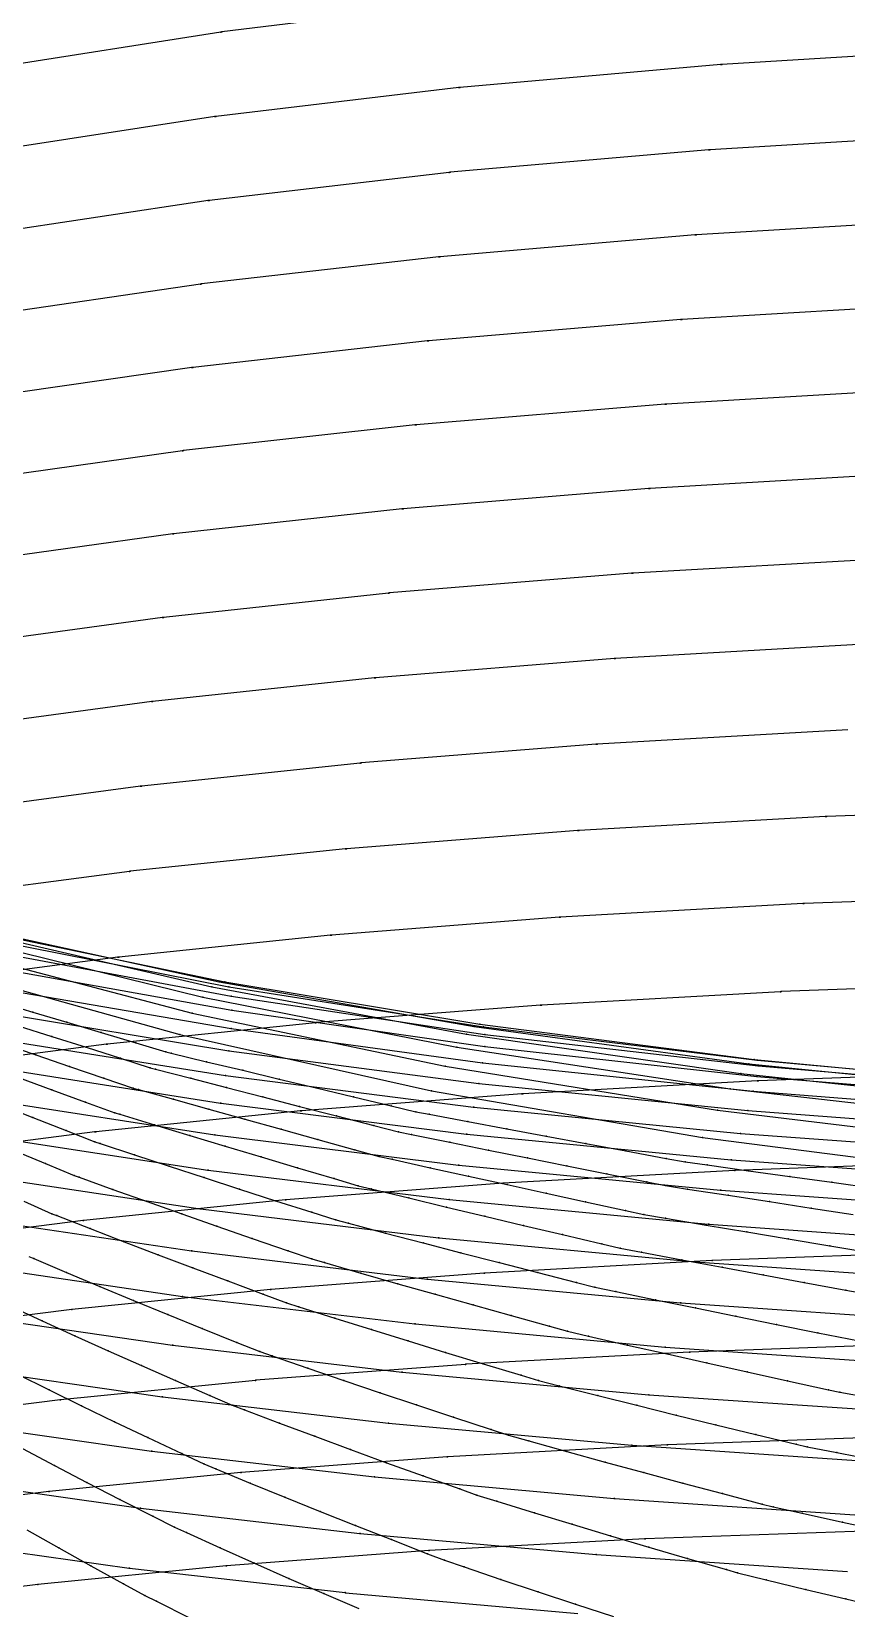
# Model space of a CAD drawing. Extents: x 0 to 4.67, y -4.5 to 1.66.
# Drawn here: x 0.539 to 0.894, y -0.844 to -0.155 of the extents above; entities that cross this region are included whole.
import ezdxf

# ---------------------------------------------------------------- set-up
doc = ezdxf.new("R2010")
doc.units = 0
doc.layers.get('0').update_dxf_attribs({"linetype": 'CONTINUOUS'})

msp = doc.modelspace()

# ---------------------------------------------------------------- linework, layer by layer
at = {"color": 4}
for points in [[(0.08468, -0.10559), (0.06735, -0.16247), (0.06101, -0.20433), (0.0668, -0.25372), (0.08413, -0.30535), (0.11291, -0.34604), (0.15303, -0.38601), (0.20414, -0.42372), (0.26643, -0.45894), (0.33914, -0.49176), (0.42211, -0.52169), (0.51491, -0.54854), (0.61714, -0.57232), (0.72823, -0.59295), (0.84774, -0.6101), (0.97502, -0.62365), (1.10951, -0.63331), (1.25053, -0.63874), (1.39739, -0.6397), (1.54944, -0.636)], [(0.06222, -0.12384), (0.05592, -0.1708), (0.06168, -0.22622), (0.07889, -0.28416), (0.10748, -0.32981), (0.14736, -0.37466), (0.19814, -0.41697), (0.26003, -0.4565), (0.33228, -0.49332), (0.41472, -0.52691), (0.50693, -0.55704), (0.6085, -0.58372), (0.71889, -0.60687), (0.83764, -0.62611), (0.9641, -0.64131), (1.09774, -0.65215), (1.23786, -0.65825), (1.38378, -0.65932), (1.53486, -0.65517), (1.69038, -0.6457)], [(0.08725, -0.12888), (0.06991, -0.18266), (0.06356, -0.22222), (0.06935, -0.26892), (0.0867, -0.31773), (0.11551, -0.3562), (0.15569, -0.39398), (0.20686, -0.42963), (0.26922, -0.46293), (0.34202, -0.49396), (0.42508, -0.52225), (0.518, -0.54764), (0.62034, -0.57012), (0.73157, -0.58962), (0.85122, -0.60583), (0.97865, -0.61864), (1.1133, -0.62777), (1.25449, -0.63291), (1.40152, -0.63382), (1.55375, -0.63032)], [(0.21637, -0.13016), (0.16563, -0.16092), (0.1258, -0.19309), (0.09723, -0.22605), (0.08003, -0.26949), (0.07373, -0.30146), (0.07948, -0.33918), (0.09668, -0.37861), (0.12525, -0.40969), (0.16508, -0.44022), (0.21582, -0.46901), (0.27765, -0.49591), (0.34984, -0.52098), (0.4322, -0.54383), (0.52433, -0.56434), (0.62581, -0.5825), (0.7361, -0.59826), (0.85473, -0.61135), (0.98108, -0.6217), (1.11459, -0.62908), (1.25459, -0.63323), (1.40037, -0.63396), (1.55132, -0.63113)], [(0.16346, -0.13257), (0.12346, -0.16643), (0.09478, -0.20114), (0.07751, -0.24688), (0.07119, -0.28053), (0.07696, -0.32024), (0.09423, -0.36176), (0.12291, -0.39447), (0.16291, -0.42661), (0.21385, -0.45693), (0.27593, -0.48525), (0.34841, -0.51164), (0.4311, -0.53571), (0.5236, -0.5573), (0.62549, -0.57642), (0.73622, -0.59301), (0.85533, -0.60679), (0.98219, -0.61769), (1.11624, -0.62545), (1.2568, -0.62982), (1.40317, -0.63059), (1.55472, -0.62762)], [(0.27968, -0.13257), (0.21817, -0.16021), (0.1677, -0.18947), (0.12807, -0.22007), (0.09965, -0.25142), (0.08254, -0.29274), (0.07628, -0.32314), (0.082, -0.35902), (0.09911, -0.39652), (0.12753, -0.42607), (0.16715, -0.45511), (0.21763, -0.4825), (0.27914, -0.50808), (0.35095, -0.53192), (0.43288, -0.55366), (0.52453, -0.57317), (0.62548, -0.59044), (0.73519, -0.60542), (0.85321, -0.61788), (0.9789, -0.62772), (1.11172, -0.63473), (1.25098, -0.63868), (1.39601, -0.63938), (1.54617, -0.63669)], [(0.06479, -0.14287), (0.05847, -0.18719), (0.06424, -0.23949), (0.08153, -0.29416), (0.11023, -0.33724), (0.15025, -0.37956), (0.20124, -0.41948), (0.26336, -0.45678), (0.33589, -0.49152), (0.41865, -0.52322), (0.51122, -0.55165), (0.61319, -0.57683), (0.724, -0.59867), (0.84321, -0.61682), (0.97016, -0.63117), (1.10431, -0.6414), (1.24498, -0.64715), (1.39146, -0.64816), (1.54313, -0.64425), (1.69924, -0.63531)], [(0.12106, -0.14007), (0.0923, -0.17666), (0.07498, -0.22487), (0.06864, -0.26035), (0.07443, -0.30221), (0.09175, -0.34598), (0.12051, -0.38046), (0.16062, -0.41435), (0.2117, -0.44631), (0.27395, -0.47616), (0.34663, -0.50398), (0.42956, -0.52935), (0.52231, -0.55211), (0.62448, -0.57227), (0.73552, -0.58975), (0.85497, -0.60429), (0.98218, -0.61577), (1.1166, -0.62396), (1.25755, -0.62857), (1.40433, -0.62938), (1.5563, -0.62624)], [(0.35229, -0.13976), (0.28093, -0.16406), (0.21982, -0.1904), (0.16966, -0.21826), (0.13029, -0.2474), (0.10205, -0.27726), (0.08505, -0.31661), (0.07882, -0.34557), (0.08451, -0.37974), (0.10151, -0.41546), (0.12974, -0.4436), (0.16912, -0.47125), (0.21927, -0.49734), (0.28039, -0.52171), (0.35174, -0.54441), (0.43316, -0.56512), (0.52422, -0.58369), (0.62453, -0.60014), (0.73355, -0.61441), (0.85082, -0.62628), (0.97571, -0.63565)], [(0.72833, -0.1426), (0.62148, -0.1556), (0.62104, -0.15567), (0.52277, -0.17114)], [(0.05338, -0.15516), (0.0591, -0.21394), (0.07623, -0.27539), (0.10467, -0.32381), (0.14434, -0.37138), (0.19486, -0.41625), (0.25643, -0.45817), (0.32831, -0.49722), (0.41032, -0.53285), (0.50206, -0.56481), (0.6031, -0.5931), (0.71292, -0.61765), (0.83106, -0.63806), (0.95687, -0.65418), (1.08981, -0.66568), (1.22921, -0.67215), (1.37438, -0.67328), (1.52468, -0.66888), (1.67939, -0.65883)], [(0.08979, -0.15258), (0.07245, -0.20347), (0.0661, -0.24091), (0.0719, -0.2851), (0.08924, -0.33129), (0.11804, -0.36769), (0.15821, -0.40346), (0.20938, -0.43719), (0.27172, -0.4687), (0.34451, -0.49806), (0.42755, -0.52484), (0.52045, -0.54887), (0.62277, -0.57014), (0.73398, -0.58859), (0.85361, -0.60393), (0.98101, -0.61606), (1.11563, -0.6247), (1.25679, -0.62956), (1.40379, -0.63041), (1.55599, -0.62711)], [(0.96086, -0.16238), (0.8395, -0.16976), (0.83907, -0.16979), (0.72519, -0.17984), (0.72476, -0.17989), (0.61893, -0.19249), (0.61849, -0.19256), (0.52115, -0.20751)], [(0.95431, -0.19981), (0.83421, -0.20703), (0.83379, -0.20707), (0.72109, -0.21685), (0.72066, -0.2169), (0.61593, -0.22912), (0.6155, -0.22918), (0.51917, -0.24366)], [(0.9471, -0.23705), (0.82837, -0.24412), (0.82794, -0.24415), (0.71652, -0.25368), (0.71609, -0.25372), (0.61254, -0.26559), (0.61212, -0.26565), (0.51687, -0.27966)], [(0.93933, -0.27417), (0.82203, -0.28109), (0.82161, -0.28112), (0.71153, -0.29041), (0.7111, -0.29045), (0.6088, -0.30198), (0.60838, -0.30203), (0.51428, -0.31561)], [(0.93107, -0.3112), (0.81526, -0.31797), (0.81485, -0.318), (0.70617, -0.32705), (0.70576, -0.32709), (0.60477, -0.33829), (0.60435, -0.33835), (0.51145, -0.35152)], [(0.92238, -0.34819), (0.80813, -0.35482), (0.80773, -0.35484), (0.70052, -0.36367), (0.70011, -0.36371), (0.60047, -0.37461), (0.60006, -0.37466), (0.50842, -0.38745)], [(0.91335, -0.38531), (0.80071, -0.39179), (0.80031, -0.39182), (0.6946, -0.40043), (0.6942, -0.40047), (0.59597, -0.41107), (0.59556, -0.41112), (0.50521, -0.42355)], [(0.90403, -0.42261), (0.79304, -0.42896), (0.79264, -0.42899), (0.68848, -0.43739), (0.68808, -0.43742), (0.59129, -0.44775), (0.59089, -0.44779), (0.50185, -0.45988)], [(0.89449, -0.46016), (0.78517, -0.46637), (0.78478, -0.46639), (0.6822, -0.47459), (0.6818, -0.47462), (0.58647, -0.48468), (0.58608, -0.48473), (0.49839, -0.49648)], [(0.99882, -0.49382), (0.88512, -0.49791), (0.88478, -0.49793), (0.77716, -0.50401), (0.77678, -0.50403), (0.67579, -0.51204), (0.6754, -0.51207), (0.58155, -0.52187), (0.58117, -0.52191), (0.49484, -0.53336)], [(0.98717, -0.53194), (0.87528, -0.53596), (0.87495, -0.53597), (0.76905, -0.54193), (0.76867, -0.54195), (0.66929, -0.54977), (0.66891, -0.5498), (0.57656, -0.55936), (0.57618, -0.5594), (0.49123, -0.57055)], [(0.97543, -0.57044), (0.86537, -0.57439), (0.86504, -0.57441), (0.76087, -0.58023), (0.7605, -0.58025), (0.66274, -0.58789), (0.66237, -0.58792), (0.57152, -0.59725), (0.57115, -0.59729), (0.48759, -0.60815)], [(0.52447, -0.57897), (0.53906, -0.58333), (0.55383, -0.58775), (0.56881, -0.59223), (0.58397, -0.59676), (0.597, -0.60065), (0.59932, -0.6012), (0.61486, -0.60494), (0.63058, -0.60871), (0.64649, -0.61253), (0.66258, -0.61638), (0.67885, -0.62028), (0.69529, -0.62421), (0.70611, -0.6268), (0.71192, -0.62788), (0.72872, -0.63102), (0.74569, -0.63418), (0.76284, -0.63738), (0.78015, -0.6406), (0.79764, -0.64385), (0.81528, -0.64712), (0.82348, -0.64864), (0.8331, -0.64999), (0.85107, -0.6525), (0.8692, -0.65503), (0.88749, -0.65757), (0.90594, -0.66014)], [(0.53273, -0.58924), (0.54739, -0.59394), (0.56225, -0.59868), (0.57729, -0.60348), (0.59023, -0.6076), (0.59252, -0.60819), (0.60794, -0.6122), (0.62354, -0.61624), (0.63933, -0.62031), (0.65529, -0.62443), (0.67144, -0.62858), (0.68776, -0.63277), (0.69849, -0.63552), (0.70425, -0.63669), (0.72092, -0.64008), (0.73777, -0.6435), (0.75478, -0.64694), (0.77196, -0.6504), (0.78931, -0.6539), (0.80682, -0.65741), (0.81495, -0.65904), (0.82449, -0.66051), (0.84232, -0.66326), (0.86032, -0.66602), (0.87847, -0.6688), (0.89677, -0.67159)], [(0.52354, -0.59506), (0.62301, -0.61096), (0.6231, -0.61097), (0.73121, -0.62477), (0.7313, -0.62478), (0.84761, -0.63627), (0.8477, -0.63627), (0.97157, -0.64535)], [(0.52582, -0.59697), (0.54036, -0.60196), (0.55508, -0.607), (0.56998, -0.61208), (0.58281, -0.61644), (0.58508, -0.61708), (0.60036, -0.62137), (0.61582, -0.6257), (0.63146, -0.63006), (0.64728, -0.63445), (0.66328, -0.63888), (0.67946, -0.64334), (0.69009, -0.64626), (0.6958, -0.64753), (0.71232, -0.6512), (0.72901, -0.65489), (0.74587, -0.65859), (0.7629, -0.66232), (0.78009, -0.66607), (0.79744, -0.66984), (0.8055, -0.67159), (0.81496, -0.6732), (0.83263, -0.67621), (0.85046, -0.67922), (0.86845, -0.68225), (0.88658, -0.68529), (0.90487, -0.68834)], [(0.96365, -0.60935), (0.85542, -0.61323), (0.8551, -0.61324), (0.75266, -0.61895), (0.7523, -0.61897), (0.65616, -0.62643), (0.6558, -0.62646), (0.56646, -0.63557), (0.5661, -0.6356), (0.48392, -0.6462)], [(0.52233, -0.60755), (0.62095, -0.62305), (0.62104, -0.62306), (0.72823, -0.63655), (0.72833, -0.63656), (0.84364, -0.64781), (0.84374, -0.64782), (0.96654, -0.65671)], [(0.53275, -0.61186), (0.54732, -0.6172), (0.56208, -0.62259), (0.57477, -0.6272), (0.57702, -0.62789), (0.59214, -0.6325), (0.60745, -0.63713), (0.62293, -0.64179), (0.63859, -0.64649), (0.65442, -0.65121), (0.67043, -0.65596), (0.68096, -0.65907), (0.68661, -0.66044), (0.70296, -0.6644), (0.71948, -0.66838), (0.73617, -0.67238), (0.75302, -0.67639), (0.77004, -0.68042), (0.78721, -0.68446), (0.79519, -0.68633), (0.80455, -0.6881), (0.82204, -0.69138), (0.83969, -0.69467), (0.85749, -0.69797), (0.87544, -0.70128), (0.89355, -0.70459), (0.9118, -0.70791)], [(0.52071, -0.6217), (0.6184, -0.63683), (0.61849, -0.63684), (0.72467, -0.65003), (0.72476, -0.65004), (0.83898, -0.66105), (0.83907, -0.66106), (0.96072, -0.66976)], [(0.52462, -0.62364), (0.53903, -0.62932), (0.55361, -0.63503), (0.56616, -0.63992), (0.56838, -0.64066), (0.58333, -0.6456), (0.59846, -0.65056), (0.61377, -0.65555), (0.62925, -0.66056), (0.6449, -0.6656), (0.66073, -0.67066), (0.67114, -0.67396), (0.67673, -0.67545), (0.69289, -0.67973), (0.70922, -0.68402), (0.72572, -0.68832), (0.74238, -0.69264), (0.7592, -0.69697), (0.77618, -0.70131), (0.78407, -0.70331), (0.79331, -0.70524), (0.81061, -0.70883), (0.82805, -0.71242), (0.84565, -0.71601), (0.8634, -0.7196), (0.8813, -0.72319), (0.89934, -0.72679)], [(0.51874, -0.63746), (0.61541, -0.65222), (0.6155, -0.65223), (0.72057, -0.66511), (0.72066, -0.66512), (0.83369, -0.6759), (0.83379, -0.67591), (0.95417, -0.68443)], [(0.53022, -0.64337), (0.54463, -0.64943), (0.55702, -0.6546), (0.55921, -0.6554), (0.57398, -0.66069), (0.58891, -0.666), (0.60403, -0.67134), (0.61931, -0.67669), (0.63477, -0.68206), (0.6504, -0.68745), (0.66068, -0.69097), (0.66619, -0.69258), (0.68216, -0.6972), (0.69828, -0.70183), (0.71457, -0.70646), (0.73102, -0.7111), (0.74763, -0.71575), (0.7644, -0.72041), (0.77219, -0.72255), (0.78132, -0.72466), (0.7984, -0.72857), (0.81562, -0.73248), (0.833, -0.73638), (0.85053, -0.74028), (0.8682, -0.74418), (0.88601, -0.74807), (0.89094, -0.74914), (0.90397, -0.75142)], [(0.95187, -0.64855), (0.84525, -0.65236), (0.84515, -0.65237), (0.74419, -0.65797), (0.74409, -0.65797), (0.64937, -0.66528), (0.64923, -0.66529), (0.56115, -0.6742), (0.56104, -0.67421), (0.48, -0.68457)], [(0.51644, -0.65473), (0.61203, -0.66914), (0.61212, -0.66915), (0.716, -0.68174), (0.71609, -0.68175), (0.82785, -0.69229), (0.82794, -0.6923), (0.94697, -0.70064)], [(0.53517, -0.66579), (0.54739, -0.67127), (0.54956, -0.67212), (0.56412, -0.67779), (0.57885, -0.68348), (0.59376, -0.68918), (0.60884, -0.6949), (0.62408, -0.70063), (0.6395, -0.70637), (0.64963, -0.71012), (0.65508, -0.71186), (0.67082, -0.71684), (0.68673, -0.72182), (0.70279, -0.72681), (0.71902, -0.7318), (0.7354, -0.73679), (0.75194, -0.74178), (0.75962, -0.74408), (0.76863, -0.74638), (0.78547, -0.75064), (0.80246, -0.75489), (0.81961, -0.75913), (0.83689, -0.76336), (0.85432, -0.76758), (0.87189, -0.77179), (0.87676, -0.77294), (0.88961, -0.77547), (0.90746, -0.77893)], [(0.51386, -0.67346), (0.60829, -0.68752), (0.60838, -0.68753), (0.71102, -0.69983), (0.7111, -0.69984), (0.82151, -0.71016), (0.82161, -0.71016), (0.9392, -0.71833)], [(0.94013, -0.68798), (0.83535, -0.69172), (0.83525, -0.69172), (0.73602, -0.6972), (0.73592, -0.6972), (0.64282, -0.70434), (0.64268, -0.70435), (0.55611, -0.71304), (0.55601, -0.71305), (0.47636, -0.72315)], [(0.51104, -0.69364), (0.60426, -0.70736), (0.60435, -0.70737), (0.70567, -0.71939), (0.70576, -0.7194), (0.81476, -0.7295), (0.81485, -0.7295), (0.93093, -0.73749)], [(0.53732, -0.68992), (0.53946, -0.69083), (0.55381, -0.69691), (0.56832, -0.703), (0.58301, -0.70909), (0.59787, -0.71519), (0.61289, -0.7213), (0.62808, -0.72742), (0.63807, -0.7314), (0.64343, -0.73328), (0.65894, -0.73865), (0.67461, -0.74402), (0.69045, -0.74938), (0.70643, -0.75474), (0.72257, -0.7601), (0.73887, -0.76545), (0.74644, -0.7679), (0.75532, -0.77041), (0.77191, -0.77504), (0.78865, -0.77965), (0.80554, -0.78425), (0.82257, -0.78884), (0.83975, -0.79341), (0.85706, -0.79796), (0.86186, -0.7992), (0.87452, -0.80199), (0.89211, -0.80581), (0.90983, -0.80961)], [(0.50801, -0.71521), (0.59998, -0.72861), (0.60006, -0.72862), (0.70002, -0.74037), (0.70011, -0.74038), (0.80764, -0.75026), (0.80773, -0.75026), (0.92225, -0.75808)], [(0.52898, -0.71154), (0.5431, -0.71805), (0.55739, -0.72455), (0.57185, -0.73106), (0.58647, -0.73757), (0.60126, -0.74408), (0.61621, -0.75059), (0.62604, -0.75483), (0.63132, -0.75685), (0.64659, -0.76264), (0.66202, -0.76841), (0.6776, -0.77418), (0.69334, -0.77993), (0.70923, -0.78567), (0.72527, -0.7914), (0.73272, -0.79403), (0.74145, -0.79675), (0.75779, -0.80178), (0.77427, -0.80678), (0.79089, -0.81177), (0.80766, -0.81673), (0.82456, -0.82167), (0.84161, -0.82658), (0.84632, -0.82793), (0.85879, -0.83099), (0.8761, -0.83519), (0.89355, -0.83936), (0.91112, -0.8435)], [(0.92847, -0.72797), (0.8255, -0.73164), (0.8254, -0.73165), (0.7279, -0.737), (0.7278, -0.73701), (0.63632, -0.74398), (0.63618, -0.74399), (0.55112, -0.75247), (0.55102, -0.75248), (0.47275, -0.76232), (0.47265, -0.76234), (0.40161, -0.77336), (0.40151, -0.77338), (0.33801, -0.78535), (0.33788, -0.78538), (0.28227, -0.7981), (0.28213, -0.79813), (0.23463, -0.81139), (0.23449, -0.81143), (0.19531, -0.82503), (0.1952, -0.82507), (0.16455, -0.83888), (0.16444, -0.83892), (0.14249, -0.85264)], [(0.5048, -0.73804), (0.59548, -0.75113), (0.59556, -0.75114), (0.69411, -0.76263), (0.6942, -0.76264), (0.80022, -0.7723), (0.80031, -0.77231), (0.91322, -0.77996)], [(0.53206, -0.74119), (0.54612, -0.74814), (0.56033, -0.75509), (0.57471, -0.76203), (0.58926, -0.76897), (0.60396, -0.77589), (0.61363, -0.78039), (0.61882, -0.78257), (0.63384, -0.7888), (0.64901, -0.795), (0.66433, -0.80119), (0.67981, -0.80736), (0.69543, -0.81351), (0.71121, -0.81964), (0.71853, -0.82245), (0.72713, -0.82541), (0.74319, -0.83086), (0.7594, -0.83628), (0.77575, -0.84167), (0.79224, -0.84703)], [(0.50145, -0.76208), (0.5908, -0.77487), (0.59089, -0.77489), (0.688, -0.78611), (0.68808, -0.78612), (0.79255, -0.79557), (0.79264, -0.79558), (0.9039, -0.80307)], [(0.9169, -0.76853), (0.81575, -0.77213), (0.81565, -0.77214), (0.71986, -0.77738), (0.71976, -0.77738), (0.62988, -0.78419), (0.62975, -0.7842), (0.54618, -0.79248), (0.54608, -0.79249), (0.46919, -0.80209), (0.46909, -0.8021), (0.3993, -0.81285), (0.3992, -0.81286), (0.33681, -0.82453), (0.33668, -0.82456), (0.28205, -0.83695), (0.28191, -0.83698), (0.23524, -0.84989)], [(0.53456, -0.77375), (0.54853, -0.78116), (0.56266, -0.78856), (0.57695, -0.79594), (0.5914, -0.8033), (0.6009, -0.80808), (0.606, -0.81042), (0.62075, -0.81711), (0.63566, -0.82378), (0.65072, -0.83041), (0.66593, -0.83702), (0.68128, -0.8436)], [(0.498, -0.78729), (0.586, -0.79979), (0.58608, -0.7998), (0.68172, -0.81078), (0.6818, -0.81079), (0.7847, -0.82003), (0.78478, -0.82004), (0.89436, -0.82737)], [(0.90546, -0.80965), (0.80609, -0.81317), (0.80599, -0.81318), (0.7119, -0.8183), (0.7118, -0.81831), (0.62352, -0.82497), (0.62339, -0.82498), (0.5413, -0.83306), (0.5412, -0.83307), (0.46567, -0.84243), (0.46558, -0.84245), (0.39702, -0.85293)], [(0.53651, -0.80927), (0.55039, -0.81714), (0.56442, -0.82499), (0.5786, -0.83281), (0.58793, -0.83788), (0.59294, -0.8404), (0.60743, -0.84758)], [(0.49445, -0.81368), (0.58108, -0.82589), (0.58117, -0.8259), (0.67532, -0.83663), (0.6754, -0.83664), (0.77669, -0.84569)]]:
    msp.add_lwpolyline(points, dxfattribs=at)
at = {"color": 2}
for p in [(0.62104, -0.15567, 7.73433), (0.62148, -0.1556, 7.73433), (0.83907, -0.16979, 8.17973), (0.8395, -0.16976, 8.17973), (0.72476, -0.17989, 8.17973), (0.72519, -0.17984, 8.17973), (0.61849, -0.19256, 8.17973), (0.61893, -0.19249, 8.17973), (0.83379, -0.20707, 8.6376), (0.83421, -0.20703, 8.6376), (0.72066, -0.2169, 8.6376), (0.72109, -0.21685, 8.6376), (0.6155, -0.22918, 8.6376), (0.61593, -0.22912, 8.6376), (0.82794, -0.24415, 9.10793), (0.82837, -0.24412, 9.10793), (0.71609, -0.25372, 9.10793), (0.71652, -0.25368, 9.10793), (0.61212, -0.26565, 9.10793), (0.61254, -0.26559, 9.10793), (0.82161, -0.28112, 9.59074), (0.82203, -0.28109, 9.59074), (0.7111, -0.29045, 9.59074), (0.71153, -0.29041, 9.59074), (0.60838, -0.30203, 9.59074), (0.6088, -0.30198, 9.59074), (0.81485, -0.318, 10.086), (0.81526, -0.31797, 10.086), (0.70576, -0.32709, 10.086), (0.70617, -0.32705, 10.086), (0.60435, -0.33835, 10.086), (0.60477, -0.33829, 10.086), (0.80773, -0.35484, 10.5937), (0.80813, -0.35482, 10.5937), (0.70011, -0.36371, 10.5937), (0.70052, -0.36367, 10.5937), (0.60006, -0.37466, 10.5937), (0.60047, -0.37461, 10.5937), (0.80031, -0.39182, 11.114), (0.80071, -0.39179, 11.114), (0.6942, -0.40047, 11.114), (0.6946, -0.40043, 11.114), (0.59556, -0.41112, 11.114), (0.59597, -0.41107, 11.114), (0.79264, -0.42899, 11.6466), (0.79304, -0.42896, 11.6466), (0.68808, -0.43742, 11.6466), (0.68848, -0.43739, 11.6466), (0.59089, -0.44779, 11.6466), (0.59129, -0.44775, 11.6466), (0.78478, -0.46639, 12.1918), (0.78517, -0.46637, 12.1918), (0.6818, -0.47462, 12.1918), (0.6822, -0.47459, 12.1918), (0.58608, -0.48473, 12.1918), (0.58647, -0.48468, 12.1918), (0.88478, -0.49793, 12.7494), (0.88512, -0.49791, 12.7494), (0.77678, -0.50403, 12.7494), (0.77716, -0.50401, 12.7494), (0.6754, -0.51207, 12.7494), (0.67579, -0.51204, 12.7494), (0.58117, -0.52191, 12.7494), (0.58155, -0.52187, 12.7494), (0.87495, -0.53597, 13.3195), (0.87528, -0.53596, 13.3195), (0.76867, -0.54195, 13.3195), (0.76905, -0.54193, 13.3195), (0.66891, -0.5498, 13.3195), (0.66929, -0.54977, 13.3195), (0.57618, -0.5594, 13.3195), (0.57656, -0.55936, 13.3195), (0.62034, -0.57012, 4.61999), (0.62277, -0.57014, 4.96564), (0.61319, -0.57683, 3.96609), (0.61714, -0.57232, 4.2868), (0.62448, -0.57227, 5.32377), (0.62549, -0.57642, 5.69436), (0.86504, -0.57441, 13.902), (0.86537, -0.57439, 13.902), (0.53906, -0.58333, 3.07874), (0.6085, -0.58372, 3.65784), (0.62581, -0.5825, 6.07741), (0.7605, -0.58025, 13.902), (0.76087, -0.58023, 13.902), (0.55383, -0.58775, 3.07874), (0.62548, -0.59044, 6.47294), (0.66237, -0.58792, 13.902), (0.66274, -0.58789, 13.902), (0.73157, -0.58962, 4.61999), (0.73398, -0.58859, 4.96564), (0.73552, -0.58975, 5.32377), (0.54739, -0.59394, 2.8079), (0.56881, -0.59223, 3.07874), (0.57115, -0.59729, 13.902), (0.57152, -0.59725, 13.902), (0.58397, -0.59676, 3.07874), (0.6031, -0.5931, 3.36206), (0.72823, -0.59295, 4.2868), (0.7361, -0.59826, 6.07741), (0.73622, -0.59301, 5.69436), (0.54036, -0.60196, 2.54952), (0.56225, -0.59868, 2.8079), (0.57729, -0.60348, 2.8079), (0.597, -0.60065, 3.07874), (0.59932, -0.6012, 3.07874), (0.61486, -0.60494, 3.07874), (0.62453, -0.60014, 6.88094), (0.724, -0.59867, 3.96609), (0.73519, -0.60542, 6.47294), (0.85361, -0.60393, 4.96564), (0.85497, -0.60429, 5.32377), (0.55508, -0.607, 2.54952), (0.56998, -0.61208, 2.54952), (0.59023, -0.6076, 2.8079), (0.59252, -0.60819, 2.8079), (0.60794, -0.6122, 2.8079), (0.62301, -0.61096, 7.3014), (0.6231, -0.61097, 7.3014), (0.63058, -0.60871, 3.07874), (0.71889, -0.60687, 3.65784), (0.84774, -0.6101, 4.2868), (0.85122, -0.60583, 4.61999), (0.85473, -0.61135, 6.07741), (0.85533, -0.60679, 5.69436), (0.54732, -0.6172, 2.30361), (0.58281, -0.61644, 2.54952), (0.58508, -0.61708, 2.54952), (0.62354, -0.61624, 2.8079), (0.64649, -0.61253, 3.07874), (0.66258, -0.61638, 3.07874), (0.71292, -0.61765, 3.36206), (0.73355, -0.61441, 6.88094), (0.7523, -0.61897, 14.497), (0.75266, -0.61895, 14.497), (0.84321, -0.61682, 3.96609), (0.85321, -0.61788, 6.47294), (0.8551, -0.61324, 14.497), (0.85542, -0.61323, 14.497), (0.56208, -0.62259, 2.30361), (0.60036, -0.62137, 2.54952), (0.61582, -0.6257, 2.54952), (0.62095, -0.62305, 7.73433), (0.62104, -0.62306, 7.73433), (0.63933, -0.62031, 2.8079), (0.65529, -0.62443, 2.8079), (0.67885, -0.62028, 3.07874), (0.69529, -0.62421, 3.07874), (0.73121, -0.62477, 7.3014), (0.7313, -0.62478, 7.3014), (0.83764, -0.62611, 3.65784), (0.53903, -0.62932, 2.07017), (0.57477, -0.6272, 2.30361), (0.57702, -0.62789, 2.30361), (0.59214, -0.6325, 2.30361), (0.63146, -0.63006, 2.54952), (0.6558, -0.62646, 14.497), (0.65616, -0.62643, 14.497), (0.67144, -0.62858, 2.8079), (0.68776, -0.63277, 2.8079), (0.70611, -0.6268, 3.07874), (0.71192, -0.62788, 3.07874), (0.72872, -0.63102, 3.07874), (0.85082, -0.62628, 6.88094), (0.55361, -0.63503, 2.07017), (0.5661, -0.6356, 14.497), (0.56616, -0.63992, 2.07017), (0.56646, -0.63557, 14.497), (0.60745, -0.63713, 2.30361), (0.6184, -0.63683, 8.17973), (0.61849, -0.63684, 8.17973), (0.64728, -0.63445, 2.54952), (0.66328, -0.63888, 2.54952), (0.69849, -0.63552, 2.8079), (0.70425, -0.63669, 2.8079), (0.72823, -0.63655, 7.73433), (0.72833, -0.63656, 7.73433), (0.74569, -0.63418, 3.07874), (0.76284, -0.63738, 3.07874), (0.83106, -0.63806, 3.36206), (0.84761, -0.63627, 7.3014), (0.8477, -0.63627, 7.3014), (0.56838, -0.64066, 2.07017), (0.58333, -0.6456, 2.07017), (0.62293, -0.64179, 2.30361), (0.63859, -0.64649, 2.30361), (0.67946, -0.64334, 2.54952), (0.69009, -0.64626, 2.54952), (0.72092, -0.64008, 2.8079), (0.73777, -0.6435, 2.8079), (0.78015, -0.6406, 3.07874), (0.79764, -0.64385, 3.07874), (0.54463, -0.64943, 1.8492), (0.59846, -0.65056, 2.07017), (0.61541, -0.65222, 8.6376), (0.6155, -0.65223, 8.6376), (0.65442, -0.65121, 2.30361), (0.6958, -0.64753, 2.54952), (0.71232, -0.6512, 2.54952), (0.72467, -0.65003, 8.17973), (0.72476, -0.65004, 8.17973), (0.75478, -0.64694, 2.8079), (0.77196, -0.6504, 2.8079), (0.81528, -0.64712, 3.07874), (0.82348, -0.64864, 3.07874), (0.8331, -0.64999, 3.07874), (0.84364, -0.64781, 7.73433), (0.84374, -0.64782, 7.73433), (0.84515, -0.65237, 15.1045), (0.84525, -0.65236, 15.1045), (0.85107, -0.6525, 3.07874), (0.55702, -0.6546, 1.8492), (0.55921, -0.6554, 1.8492), (0.61377, -0.65555, 2.07017), (0.62925, -0.66056, 2.07017), (0.67043, -0.65596, 2.30361), (0.68096, -0.65907, 2.30361), (0.68661, -0.66044, 2.30361), (0.72901, -0.65489, 2.54952), (0.74409, -0.65797, 15.1045), (0.74419, -0.65797, 15.1045), (0.74587, -0.65859, 2.54952), (0.78931, -0.6539, 2.8079), (0.80682, -0.65741, 2.8079), (0.81495, -0.65904, 2.8079), (0.82449, -0.66051, 2.8079), (0.8692, -0.65503, 3.07874), (0.88749, -0.65757, 3.07874), (0.57398, -0.66069, 1.8492), (0.58891, -0.666, 1.8492), (0.6449, -0.6656, 2.07017), (0.64923, -0.66529, 15.1045), (0.64937, -0.66528, 15.1045), (0.70296, -0.6644, 2.30361), (0.72057, -0.66511, 8.6376), (0.72066, -0.66512, 8.6376), (0.7629, -0.66232, 2.54952), (0.78009, -0.66607, 2.54952), (0.83898, -0.66105, 8.17973), (0.83907, -0.66106, 8.17973), (0.84232, -0.66326, 2.8079), (0.86032, -0.66602, 2.8079), (0.54739, -0.67127, 1.6407), (0.54956, -0.67212, 1.6407), (0.56104, -0.67421, 15.1045), (0.56115, -0.6742, 15.1045), (0.60403, -0.67134, 1.8492), (0.61203, -0.66914, 9.10793), (0.61212, -0.66915, 9.10793), (0.66073, -0.67066, 2.07017), (0.67114, -0.67396, 2.07017), (0.71948, -0.66838, 2.30361), (0.73617, -0.67238, 2.30361), (0.79744, -0.66984, 2.54952), (0.8055, -0.67159, 2.54952), (0.81496, -0.6732, 2.54952), (0.87847, -0.6688, 2.8079), (0.56412, -0.67779, 1.6407), (0.61931, -0.67669, 1.8492), (0.67673, -0.67545, 2.07017), (0.69289, -0.67973, 2.07017), (0.75302, -0.67639, 2.30361), (0.77004, -0.68042, 2.30361), (0.83263, -0.67621, 2.54952), (0.83369, -0.6759, 8.6376), (0.83379, -0.67591, 8.6376), (0.85046, -0.67922, 2.54952), (0.57885, -0.68348, 1.6407), (0.60829, -0.68752, 9.59074), (0.60838, -0.68753, 9.59074), (0.63477, -0.68206, 1.8492), (0.6504, -0.68745, 1.8492), (0.70922, -0.68402, 2.07017), (0.716, -0.68174, 9.10793), (0.71609, -0.68175, 9.10793), (0.78721, -0.68446, 2.30361), (0.79519, -0.68633, 2.30361), (0.86845, -0.68225, 2.54952), (0.88658, -0.68529, 2.54952), (0.53946, -0.69083, 1.44466), (0.59376, -0.68918, 1.6407), (0.60884, -0.6949, 1.6407), (0.66068, -0.69097, 1.8492), (0.66619, -0.69258, 1.8492), (0.72572, -0.68832, 2.07017), (0.74238, -0.69264, 2.07017), (0.80455, -0.6881, 2.30361), (0.82204, -0.69138, 2.30361), (0.82785, -0.69229, 9.10793), (0.82794, -0.6923, 9.10793), (0.83525, -0.69172, 15.7245), (0.83535, -0.69172, 15.7245), (0.83969, -0.69467, 2.30361), (0.55381, -0.69691, 1.44466), (0.62408, -0.70063, 1.6407), (0.68216, -0.6972, 1.8492), (0.69828, -0.70183, 1.8492), (0.71102, -0.69983, 9.59074), (0.7111, -0.69984, 9.59074), (0.73592, -0.6972, 15.7245), (0.73602, -0.6972, 15.7245), (0.7592, -0.69697, 2.07017), (0.77618, -0.70131, 2.07017), (0.85749, -0.69797, 2.30361), (0.87544, -0.70128, 2.30361), (0.56832, -0.703, 1.44466), (0.60426, -0.70736, 10.086), (0.60435, -0.70737, 10.086), (0.6395, -0.70637, 1.6407), (0.64268, -0.70435, 15.7245), (0.64282, -0.70434, 15.7245), (0.71457, -0.70646, 1.8492), (0.78407, -0.70331, 2.07017), (0.79331, -0.70524, 2.07017), (0.89355, -0.70459, 2.30361), (0.55601, -0.71305, 15.7245), (0.55611, -0.71304, 15.7245), (0.58301, -0.70909, 1.44466), (0.59787, -0.71519, 1.44466), (0.64963, -0.71012, 1.6407), (0.65508, -0.71186, 1.6407), (0.73102, -0.7111, 1.8492), (0.81061, -0.70883, 2.07017), (0.82151, -0.71016, 9.59074), (0.82161, -0.71016, 9.59074), (0.82805, -0.71242, 2.07017), (0.5431, -0.71805, 1.26109), (0.61289, -0.7213, 1.44466), (0.67082, -0.71684, 1.6407), (0.68673, -0.72182, 1.6407), (0.70567, -0.71939, 10.086), (0.70576, -0.7194, 10.086), (0.74763, -0.71575, 1.8492), (0.7644, -0.72041, 1.8492), (0.84565, -0.71601, 2.07017), (0.8634, -0.7196, 2.07017), (0.55739, -0.72455, 1.26109), (0.59998, -0.72861, 10.5937), (0.60006, -0.72862, 10.5937), (0.62808, -0.72742, 1.44466), (0.70279, -0.72681, 1.6407), (0.77219, -0.72255, 1.8492), (0.78132, -0.72466, 1.8492), (0.7984, -0.72857, 1.8492), (0.8813, -0.72319, 2.07017), (0.57185, -0.73106, 1.26109), (0.63807, -0.7314, 1.44466), (0.64343, -0.73328, 1.44466), (0.71902, -0.7318, 1.6407), (0.81476, -0.7295, 10.086), (0.81485, -0.7295, 10.086), (0.81562, -0.73248, 1.8492), (0.8254, -0.73165, 16.3569), (0.8255, -0.73164, 16.3569), (0.58647, -0.73757, 1.26109), (0.65894, -0.73865, 1.44466), (0.70002, -0.74037, 10.5937), (0.70011, -0.74038, 10.5937), (0.7278, -0.73701, 16.3569), (0.7279, -0.737, 16.3569), (0.7354, -0.73679, 1.6407), (0.75194, -0.74178, 1.6407), (0.833, -0.73638, 1.8492), (0.85053, -0.74028, 1.8492), (0.54612, -0.74814, 1.08999), (0.60126, -0.74408, 1.26109), (0.63618, -0.74399, 16.3569), (0.63632, -0.74398, 16.3569), (0.67461, -0.74402, 1.44466), (0.69045, -0.74938, 1.44466), (0.75962, -0.74408, 1.6407), (0.76863, -0.74638, 1.6407), (0.8682, -0.74418, 1.8492), (0.88601, -0.74807, 1.8492), (0.89094, -0.74914, 1.8492), (0.55102, -0.75248, 16.3569), (0.55112, -0.75247, 16.3569), (0.56033, -0.75509, 1.08999), (0.59548, -0.75113, 11.114), (0.59556, -0.75114, 11.114), (0.61621, -0.75059, 1.26109), (0.62604, -0.75483, 1.26109), (0.63132, -0.75685, 1.26109), (0.70643, -0.75474, 1.44466), (0.78547, -0.75064, 1.6407), (0.80246, -0.75489, 1.6407), (0.80764, -0.75026, 10.5937), (0.80773, -0.75026, 10.5937), (0.57471, -0.76203, 1.08999), (0.64659, -0.76264, 1.26109), (0.69411, -0.76263, 11.114), (0.6942, -0.76264, 11.114), (0.72257, -0.7601, 1.44466), (0.81961, -0.75913, 1.6407), (0.83689, -0.76336, 1.6407), (0.58926, -0.76897, 1.08999), (0.66202, -0.76841, 1.26109), (0.73887, -0.76545, 1.44466), (0.74644, -0.7679, 1.44466), (0.75532, -0.77041, 1.44466), (0.85432, -0.76758, 1.6407), (0.5908, -0.77487, 11.6466), (0.59089, -0.77489, 11.6466), (0.60396, -0.77589, 1.08999), (0.6776, -0.77418, 1.26109), (0.71976, -0.77738, 17.0018), (0.71986, -0.77738, 17.0018), (0.77191, -0.77504, 1.44466), (0.80022, -0.7723, 11.114), (0.80031, -0.77231, 11.114), (0.81565, -0.77214, 17.0018), (0.81575, -0.77213, 17.0018), (0.87189, -0.77179, 1.6407), (0.87676, -0.77294, 1.6407), (0.88961, -0.77547, 1.6407), (0.54853, -0.78116, 0.93136), (0.61363, -0.78039, 1.08999), (0.61882, -0.78257, 1.08999), (0.62975, -0.7842, 17.0018), (0.62988, -0.78419, 17.0018), (0.69334, -0.77993, 1.26109), (0.78865, -0.77965, 1.44466), (0.80554, -0.78425, 1.44466), (0.56266, -0.78856, 0.93136), (0.63384, -0.7888, 1.08999), (0.688, -0.78611, 11.6466), (0.68808, -0.78612, 11.6466), (0.70923, -0.78567, 1.26109), (0.82257, -0.78884, 1.44466), (0.54608, -0.79249, 17.0018), (0.54618, -0.79248, 17.0018), (0.57695, -0.79594, 0.93136), (0.64901, -0.795, 1.08999), (0.72527, -0.7914, 1.26109), (0.73272, -0.79403, 1.26109), (0.74145, -0.79675, 1.26109), (0.79255, -0.79557, 11.6466), (0.79264, -0.79558, 11.6466), (0.83975, -0.79341, 1.44466), (0.85706, -0.79796, 1.44466), (0.586, -0.79979, 12.1918), (0.58608, -0.7998, 12.1918), (0.5914, -0.8033, 0.93136), (0.66433, -0.80119, 1.08999), (0.75779, -0.80178, 1.26109), (0.86186, -0.7992, 1.44466), (0.87452, -0.80199, 1.44466), (0.6009, -0.80808, 0.93136), (0.606, -0.81042, 0.93136), (0.67981, -0.80736, 1.08999), (0.68172, -0.81078, 12.1918), (0.6818, -0.81079, 12.1918), (0.77427, -0.80678, 1.26109), (0.79089, -0.81177, 1.26109), (0.89211, -0.80581, 1.44466), (0.55039, -0.81714, 0.7852), (0.62075, -0.81711, 0.93136), (0.69543, -0.81351, 1.08999), (0.7118, -0.81831, 17.6592), (0.7119, -0.8183, 17.6592), (0.80599, -0.81318, 17.6592), (0.80609, -0.81317, 17.6592), (0.80766, -0.81673, 1.26109), (0.56442, -0.82499, 0.7852), (0.62339, -0.82498, 17.6592), (0.62352, -0.82497, 17.6592), (0.63566, -0.82378, 0.93136), (0.71121, -0.81964, 1.08999), (0.71853, -0.82245, 1.08999), (0.72713, -0.82541, 1.08999), (0.7847, -0.82003, 12.1918), (0.78478, -0.82004, 12.1918), (0.82456, -0.82167, 1.26109), (0.58108, -0.82589, 12.7494), (0.58117, -0.8259, 12.7494), (0.65072, -0.83041, 0.93136), (0.74319, -0.83086, 1.08999), (0.84161, -0.82658, 1.26109), (0.84632, -0.82793, 1.26109), (0.85879, -0.83099, 1.26109), (0.5412, -0.83307, 17.6592), (0.5413, -0.83306, 17.6592), (0.5786, -0.83281, 0.7852), (0.58793, -0.83788, 0.7852), (0.66593, -0.83702, 0.93136), (0.67532, -0.83663, 12.7494), (0.6754, -0.83664, 12.7494), (0.7594, -0.83628, 1.08999), (0.8761, -0.83519, 1.26109), (0.89355, -0.83936, 1.26109), (0.59294, -0.8404, 0.7852), (0.77575, -0.84167, 1.08999)]:
    msp.add_point(p, dxfattribs=at)

doc.saveas('drawing.dxf')
